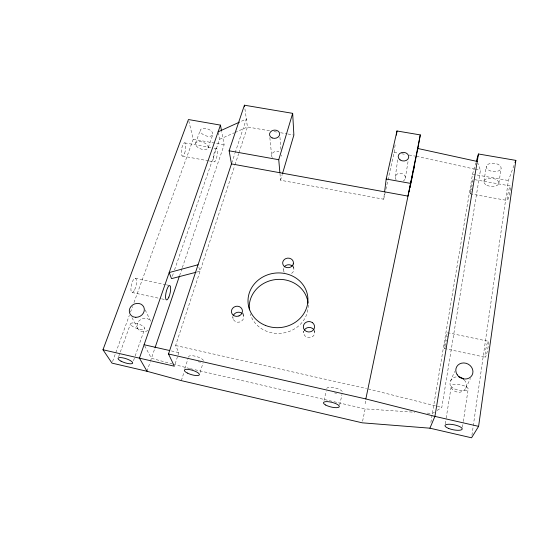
<?xml version="1.0" encoding="UTF-8"?>
<svg xmlns="http://www.w3.org/2000/svg" width="543" height="543" viewBox="0 0 543 543"><rect width="100%" height="100%" fill="white"/><g stroke="black" fill="none" stroke-linecap="round" stroke-linejoin="round"><path stroke-width="0.41" stroke-dasharray="2.71 2.04" d="M279.964 173.57L280.548 180.235L383.67 199.22L384.485 192.663M385.869 189.371L394.123 152.44L395.331 143.359M395.311 176.597L397.802 159.092M471.921 435.289L508.391 180.5L514.418 164.251M462.466 427.273L463.213 422.284M463.335 421.449L468.175 389.019M498.895 183.134L501.121 168.187A7.473 4.181 5.8 0 0 490.343 163.443A7.473 4.181 5.8 0 0 489.596 170.645A7.473 4.181 5.8 0 0 501.121 168.187M445.274 423.845L446.061 418.891M446.19 418.062L451.321 385.863M483.915 181.314L486.284 166.457M405.302 178.389L408.146 160.904M437.095 410.447L441.812 407.44L480.426 170.366L477.759 162.941M430.864 422.454L472.505 174.208L475.844 162.886M362.602 421.185L365.147 408.886L414.73 412.252M365.12 403.754L365.799 400.462M339.687 404.915L341.988 394.578M383.67 199.22L385.686 190.193M324.008 400.469L326.207 390.98M280.548 180.235L282.217 174.588M200.109 372.41L203.075 362.812M184.864 368.527L188.177 358.149M181.335 380.636L184.029 372.172M175.179 363.81L177.778 355.814M178.036 355.02L178.817 352.617L175.64 345.504L234.732 165.656M234.997 164.848L238.703 153.567M238.968 152.759L247.445 126.967L244.635 106.822M231.732 163.097L234.915 153.479M235.18 152.678L246.332 119.005L240.23 121.775M147.024 371.283L150.139 362.127M150.397 361.36L154.993 347.873M179.59 275.627L182.054 268.398M182.326 267.597L224.144 144.777L221.68 131.671M172.348 276.244L173.448 273.048M174.554 269.851L219.569 139.32L218.279 132.668M133.49 360.762L134.868 356.846M135.139 356.059L144.771 328.603A7.534 2.362 18.5 0 0 134.827 323.058A7.534 2.362 18.5 0 0 133.32 326.866A7.534 2.362 18.5 0 0 144.771 328.603M208.118 147.94A6.706 3.516 20.4 0 0 199.77 141.574A6.706 3.516 20.4 0 0 197.618 147.268A6.706 3.516 20.4 0 0 208.118 147.94L212.775 134.657A6.645 3.584 20.6 0 0 204.541 128.236A6.645 3.584 20.6 0 0 202.356 134.046A6.645 3.584 20.6 0 0 212.775 134.657M118.632 356.717L120.044 352.794M120.329 352.013L130.496 323.784M195.534 143.291L200.319 130.021M112.577 361.529L129.343 315.327M130.503 312.137L132.526 306.564M133.972 302.58L193.24 139.259L188.842 121.184M450.473 381.261L454.667 371.412M465.731 388.17L470.469 378.491M434.4 412.164L432.377 413.454L426.493 413.053M219.569 139.32L234.277 132.804M235.051 132.458L247.445 126.967L269.83 130.856M196.783 272.077L200.041 271.228L198.562 266.375M273.977 131.576L277.297 132.153M280.609 132.73L287.247 133.883M288.075 134.026L293.878 135.037M394.123 152.44L398.263 153.16M401.582 153.737L405.723 154.456M409.042 155.033L414.838 156.045M474.792 179.685L510.393 185.971A7.419 0.774 -78 0 1 508.642 197.333A7.419 0.774 -78 0 1 507.481 196.356A7.419 0.774 -78 0 1 510.44 185.991M472.505 174.208L508.391 180.5M193.24 139.259L224.144 144.777M470.211 193.817L507.305 200.476M184.654 142.857L210.806 147.553M214.071 148.144L216.521 148.578M182.516 156.079L208.593 160.85M209.408 160.999L214.302 161.889M447.541 332.696L488.279 341.248M135.316 278.24L165.608 284.675M166.429 284.844L168.887 285.367M444.459 348.525L485.225 357.226M132.125 292.494L160.796 298.677M161.617 298.854L164.896 299.56M416.501 156.33L474.684 169.111M475.505 169.287L480.426 170.366M175.64 345.504L366.539 388.571M171.378 350.927L178.817 352.617M189.616 368.507L173.332 364.258M190.444 368.697L365.147 408.886M368.195 388.944L441.812 407.44M172.525 364.034L151.443 358.305L144.099 344.737M131.976 317.655L137.793 328.549M145.212 309.965L150.601 321.035M232.533 316.46L233.096 318.673M242.986 313.087L243.651 316.06M283.195 268.296L283.358 269.932M269.851 137.684L271.649 155.569M279.95 137.243L280.948 149.454M293.654 265.663L293.892 268.941M303.591 331.054L303.686 332.703M314.682 330.707L314.723 332.357M242.857 314.288A5.437 4.982 -14.8 0 1 240.373 321.782L239.694 322.019A5.437 4.982 -14.8 0 1 232.947 317.058M314.227 330.409A5.525 5.138 -0.3 0 1 312.422 336.721A5.525 5.138 -0.3 0 1 305.424 336.293L304.928 335.798A5.525 5.138 -0.3 0 1 303.836 331.366M293.145 266.912A5.287 4.731 -4.8 0 1 293.763 270.482L293.559 271.079A5.287 4.731 -4.8 0 1 290.437 273.869M284.288 272.226A5.287 4.731 -4.8 0 1 283.378 269.002L283.5 268.391A5.287 4.731 -4.8 0 1 283.595 268.093M336.558 393.275A8.097 2.477 13.9 0 1 334.536 392.901M326.757 388.605A8.097 2.477 13.9 0 1 334.732 387.851A8.097 2.477 13.9 0 1 342.518 392.195M200.747 362.059A7.799 2.348 17 0 1 197.849 361.713M188.733 357.199A7.799 2.348 17 0 1 196.016 356.391A7.799 2.348 17 0 1 203.564 361.217M396.132 179.787A5.084 4.215 5.6 0 1 397.408 173.95A5.084 4.215 5.6 0 1 404.467 175.213A5.084 4.215 5.6 0 1 403.211 181.057M308.18 304.956A29.512 27.007 -6.8 0 1 283.005 333.063A29.512 27.007 -6.8 0 1 250.228 313.881M281.417 155.155A4.894 4.045 -5.7 0 1 281.267 156.208M272.335 157.572A4.894 4.045 -5.7 0 1 273.034 152.658A4.894 4.045 -5.7 0 1 278.912 151.762M147.927 330.477A7.405 6.57 -27.7 0 1 137.963 328.834A7.405 6.57 -27.7 0 1 140.922 319.352A7.405 6.57 -27.7 0 1 150.764 321.395M445.274 346.291A8.064 0.529 -79 0 1 444.466 346.848A8.064 0.529 -79 0 1 446.319 336.626A8.064 0.529 -79 0 1 447.629 333.293M447.303 336.232A8.064 0.529 -79 0 1 447.16 337.135M446.631 340.149A8.064 0.529 -79 0 1 446.427 341.194M445.891 343.726A8.064 0.529 -79 0 1 445.47 345.518M473.109 181.226A7.358 0.428 -78.3 0 1 473.007 181.905M472.41 185.292A7.358 0.428 -78.3 0 1 472.315 185.767M471.718 188.591A7.358 0.428 -78.3 0 1 471.412 189.914M471.025 191.469A7.358 0.428 -78.3 0 1 470.591 190.138A7.358 0.428 -78.3 0 1 473.082 179.543M464.394 379.991A8.389 7.548 29 0 1 462.215 391.578A8.389 7.548 29 0 1 450.398 386.263A8.389 7.548 29 0 1 457.22 376.761M213.46 156.812L213.426 157.239A6.747 1.71 -80.3 0 0 214.723 161.739A6.747 1.71 -80.3 0 0 217.248 154.416A6.747 1.71 -80.3 0 0 216.413 148.578L216.29 148.612A6.747 1.71 -80.3 0 0 213.46 156.812M454.878 389.026A8.573 2.824 10.9 0 0 468.141 389.202A8.573 2.824 10.9 0 0 456.195 384.295A8.573 2.824 10.9 0 0 454.878 389.026M134.705 289.731A7.303 2.342 -77.1 0 0 135.458 278.287A7.303 2.342 -77.1 0 0 130.931 288.068A7.303 2.342 -77.1 0 0 134.705 289.731M184.579 153.364A6.699 1.955 -80.5 0 0 184.783 142.89A6.699 1.955 -80.5 0 0 181.348 152.149A6.699 1.955 -80.5 0 0 184.579 153.364M486.874 185.272A7.548 4.106 6.3 0 0 498.847 183.398A7.548 4.106 6.3 0 0 488.449 178.301A7.548 4.106 6.3 0 0 486.874 185.272M486.704 353.737A8.138 0.943 -79.2 0 0 488.333 341.269A8.138 0.943 -79.2 0 0 485.238 352.706A8.138 0.943 -79.2 0 0 486.704 353.737"/><path stroke-width="0.81" d="M384.593 191.842L386.188 179.02L396.981 130.978L420.296 134.915L417.886 148.497L365.839 398.942L434.909 416.386L478.6 426.357L515.85 160.382L478.464 153.988L476.32 161.271M396.431 135.105L396.981 130.978M478.464 153.988L434.909 416.386L429.907 428.183L362.262 422.827L181.335 380.636L147.024 371.283L111.994 363.124L102.98 349.76L188.448 119.535L220.451 125.114L221.53 130.849M420.296 134.915L407.99 196.111L231.467 163.898L229.105 150.798L244.411 105.199L292.67 113.351L293.878 135.037L282.455 173.78M409.279 191.095L409.619 189.439M409.965 187.783L412.89 173.712M413.23 172.056L414.608 165.439M279.889 172.735L278.749 159.717L292.67 113.351M102.98 349.76L174.398 366.213L168.513 353.982L231.467 163.898M154.993 347.873L179.319 276.428M220.451 125.114L139.436 358.156L147.024 371.283M514.988 162.703L515.85 160.382M478.6 426.357L471.562 437.801L429.907 428.183M218.116 131.84L239.47 122.127M198.066 264.753L169.192 272.559L171.52 278.64L195.969 272.287M229.105 150.798L278.749 159.717M386.188 179.02L410.216 183.337M417.886 148.497L477.222 161.454M144.099 344.737L169.721 350.554M168.513 353.982L365.839 398.942M244.411 105.199L244.635 106.822M249.407 309.836A29.512 27.007 -6.8 0 1 275.708 279.557A29.512 27.007 -6.8 0 1 308.057 303.191M284.179 266.966A5.287 4.731 -4.8 0 1 292.521 266.185M233.239 315.768A5.437 4.982 -14.8 0 1 236.986 312.435L237.678 312.286A5.437 4.982 -14.8 0 1 242.185 313.555M304.345 330.117A5.525 5.138 -0.3 0 1 312.415 328.359L312.972 328.786A5.525 5.138 -0.3 0 1 313.888 329.818M458.815 376.869A8.389 7.548 29 0 1 463.647 379.211M293.281 263.946L293.071 264.543A5.376 4.785 -4.8 0 1 286.772 267.577A5.376 4.785 -4.8 0 1 282.72 262.452L282.849 261.835A5.376 4.785 -4.8 0 1 289.344 258.23A5.376 4.785 -4.8 0 1 293.281 263.946M238.988 315.904L238.302 316.141A5.525 5.043 -14.6 0 1 231.603 312.775A5.525 5.043 -14.6 0 1 235.553 306.435L236.259 306.286A5.525 5.043 -14.6 0 1 242.246 309.802A5.525 5.043 -14.6 0 1 238.988 315.904M312.544 322.691L312.218 322.528A5.613 5.206 -0.5 0 0 304.861 323.214A5.613 5.206 -0.5 0 0 304.609 330.069L305.105 330.565A5.613 5.206 -0.5 0 0 313.053 330.327A5.613 5.206 -0.5 0 0 312.782 322.956L312.544 322.691M265.595 325.488A29.994 27.34 -6.9 0 0 307.793 297.041A29.994 27.34 -6.9 0 0 260.531 278.396A29.994 27.34 -6.9 0 0 265.595 325.488M325.691 405.037A8.165 2.369 14.1 0 0 339.029 407.06A8.165 2.369 14.1 0 0 329.472 401.847A8.165 2.369 14.1 0 0 325.691 405.037M121.041 361.163A7.69 2.104 18.2 0 0 132.662 363.118A7.69 2.104 18.2 0 0 122.406 357.776A7.69 2.104 18.2 0 0 121.041 361.163M272.138 137.936A5.091 4.14 -5.7 0 0 279.686 133.992A5.091 4.14 -5.7 0 0 271.995 130.754A5.091 4.14 -5.7 0 0 272.138 137.936M400.089 159.907A5.294 4.33 5.1 0 0 408.689 157.572A5.294 4.33 5.1 0 0 401.657 152.556A5.294 4.33 5.1 0 0 400.089 159.907M187.342 373.055A7.867 2.24 16.9 0 0 199.369 374.806A7.867 2.24 16.9 0 0 188.903 369.478A7.867 2.24 16.9 0 0 187.342 373.055M448.688 428.468A8.776 2.525 11.6 0 0 462.188 429.099A8.776 2.525 11.6 0 0 449.937 424.259A8.776 2.525 11.6 0 0 448.688 428.468M168.873 297.075A7.358 2.043 -77.4 0 0 169.83 285.584A7.358 2.043 -77.4 0 0 165.601 295.514A7.358 2.043 -77.4 0 0 168.873 297.075M135.845 317.316A7.717 6.774 -26.8 0 0 143.773 307.012A7.717 6.774 -26.8 0 0 130.836 306.7A7.717 6.774 -26.8 0 0 135.845 317.316M457.213 374.792A8.769 7.84 27.3 0 0 472.05 375.233A8.769 7.84 27.3 0 0 463.858 362.948A8.769 7.84 27.3 0 0 457.213 374.792"/></g></svg>
